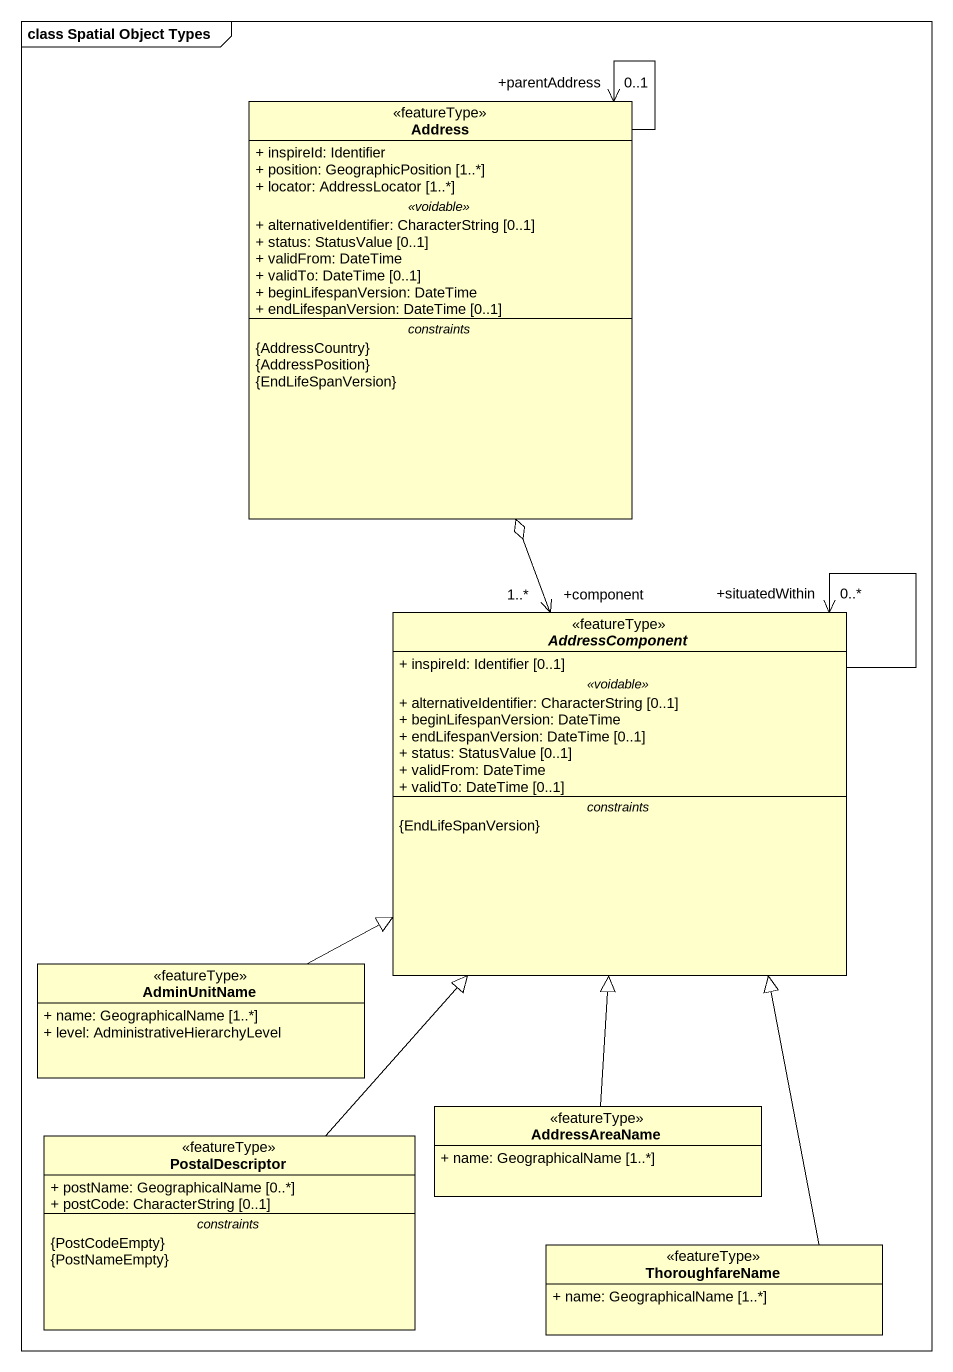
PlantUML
@startuml
mainframe class Spatial Object Types
hide circle
hide empty members
skinparam classAttributeIconSize 0
class Address <<featureType>> {
  + inspireId: Identifier
  + position: GeographicPosition [1..*]
  + locator: AddressLocator [1..*]
  .. <<voidable>> ..
  + alternativeIdentifier: CharacterString [0..1]
  + status: StatusValue [0..1]
  + validFrom: DateTime
  + validTo: DateTime [0..1]
  + beginLifespanVersion: DateTime
  + endLifespanVersion: DateTime [0..1]
  -- constraints --
  {AddressCountry}
  {AddressPosition}
  {EndLifeSpanVersion}
}
abstract class AddressComponent <<featureType>> {
  + inspireId: Identifier [0..1]
  .. <<voidable>> ..
  + alternativeIdentifier: CharacterString [0..1]
  + beginLifespanVersion: DateTime
  + endLifespanVersion: DateTime [0..1]
  + status: StatusValue [0..1]
  + validFrom: DateTime
  + validTo: DateTime [0..1]
  -- constraints --
  {EndLifeSpanVersion}
}
class AdminUnitName <<featureType>> {
  + name: GeographicalName [1..*]
  + level: AdministrativeHierarchyLevel
}
class AddressAreaName <<featureType>> {
  + name: GeographicalName [1..*]
}
class PostalDescriptor <<featureType>> {
  + postName: GeographicalName [0..*]
  + postCode: CharacterString [0..1]
  -- constraints --
  {PostCodeEmpty}
  {PostNameEmpty}
}
class ThoroughfareName <<featureType>> {
  + name: GeographicalName [1..*]
}
Address --> "+parentAddress\n0..1" Address
AddressComponent "+component\n1..*" <-up-o Address
AddressComponent --> "+situatedWithin\n0..*" AddressComponent
AdminUnitName -right-|> AddressComponent
AddressAreaName -up-|> AddressComponent
PostalDescriptor -up-|> AddressComponent
ThoroughfareName -up-|> AddressComponent
@enduml
